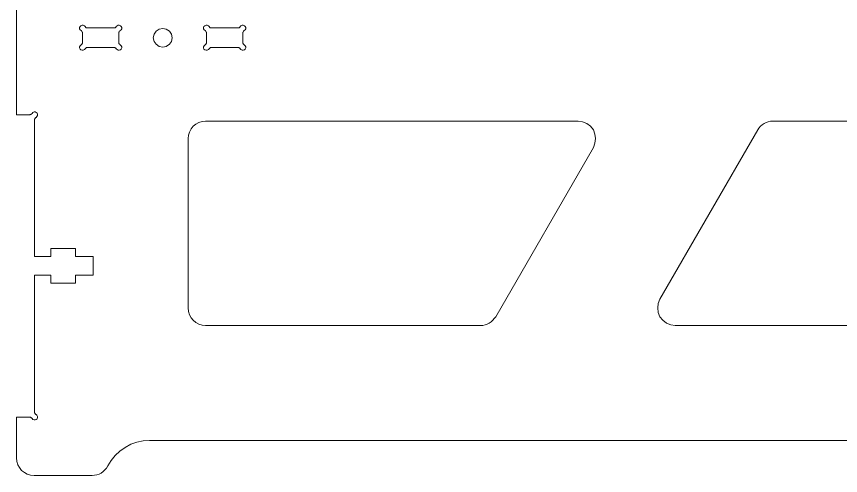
# Model space of a CAD drawing. Header units: inches. Extents: x 0 to 612, y 168 to 624.
# Drawn here: x 4.4 to 142.5, y 168 to 244.9 of the extents above; entities that cross this region are included whole.
import ezdxf

# ---------------------------------------------------------------- set-up
doc = ezdxf.new("R2010")
doc.units = ezdxf.units.IN
doc.header["$MEASUREMENT"] = 0
doc.layers.add('Capa 1', color=7, linetype='Continuous')

# ---------------------------------------------------------------- blocks, each defined once
blk = doc.blocks.new('block 1732')
at = {"layer": 'Capa 1', "color": 7, "lineweight": 9, "true_color": 0xffffff}
blk.add_lwpolyline([(4.37, 489.95), (4.37, 228.44)], dxfattribs=at)
blk = doc.blocks.new('block 1733')
at = {"layer": 'Capa 1', "color": 7, "lineweight": 9, "true_color": 0xffffff}
blk.add_lwpolyline([(4.37, 228.44), (6.55, 228.44)], dxfattribs=at)
blk = doc.blocks.new('block 1734')
at = {"layer": 'Capa 1', "color": 7, "lineweight": 9, "true_color": 0xffffff}
blk.add_lwpolyline([(6.55, 228.44), (6.62, 228.44), (6.69, 228.48), (6.76, 228.48), (6.79, 228.51), (6.86, 228.55), (6.9, 228.58), (6.97, 228.65), (7, 228.69)], dxfattribs=at)
blk = doc.blocks.new('block 1735')
at = {"layer": 'Capa 1', "color": 7, "lineweight": 9, "true_color": 0xffffff}
blk.add_lwpolyline([(7.66, 228.03), (7.8, 228.17), (7.9, 228.34), (7.9, 228.55), (7.83, 228.72), (7.69, 228.86), (7.49, 228.93), (7.31, 228.93), (7.1, 228.86), (7, 228.69)], dxfattribs=at)
blk = doc.blocks.new('block 1736')
at = {"layer": 'Capa 1', "color": 7, "lineweight": 9, "true_color": 0xffffff}
blk.add_lwpolyline([(7.66, 228.03), (7.59, 228), (7.55, 227.96), (7.52, 227.89), (7.49, 227.86), (7.45, 227.79), (7.42, 227.72), (7.42, 227.68), (7.42, 227.61)], dxfattribs=at)
blk = doc.blocks.new('block 1737')
at = {"layer": 'Capa 1', "color": 7, "lineweight": 9, "true_color": 0xffffff}
blk.add_lwpolyline([(7.42, 227.61), (7.42, 204.72)], dxfattribs=at)
blk = doc.blocks.new('block 1738')
at = {"layer": 'Capa 1', "color": 7, "lineweight": 9, "true_color": 0xffffff}
blk.add_lwpolyline([(7.42, 204.72), (10.15, 204.72)], dxfattribs=at)
blk = doc.blocks.new('block 1739')
at = {"layer": 'Capa 1', "color": 7, "lineweight": 9, "true_color": 0xffffff}
blk.add_lwpolyline([(10.15, 204.72), (10.15, 206.03)], dxfattribs=at)
blk = doc.blocks.new('block 1740')
at = {"layer": 'Capa 1', "color": 7, "lineweight": 9, "true_color": 0xffffff}
blk.add_lwpolyline([(10.15, 206.03), (14.27, 206.03)], dxfattribs=at)
blk = doc.blocks.new('block 1741')
at = {"layer": 'Capa 1', "color": 7, "lineweight": 9, "true_color": 0xffffff}
blk.add_lwpolyline([(14.27, 206.03), (14.27, 204.72)], dxfattribs=at)
blk = doc.blocks.new('block 1742')
at = {"layer": 'Capa 1', "color": 7, "lineweight": 9, "true_color": 0xffffff}
blk.add_lwpolyline([(14.27, 204.72), (17.21, 204.72)], dxfattribs=at)
blk = doc.blocks.new('block 1743')
at = {"layer": 'Capa 1', "color": 7, "lineweight": 9, "true_color": 0xffffff}
blk.add_lwpolyline([(17.21, 204.72), (17.21, 201.57)], dxfattribs=at)
blk = doc.blocks.new('block 1744')
at = {"layer": 'Capa 1', "color": 7, "lineweight": 9, "true_color": 0xffffff}
blk.add_lwpolyline([(17.21, 201.57), (14.27, 201.57)], dxfattribs=at)
blk = doc.blocks.new('block 1745')
at = {"layer": 'Capa 1', "color": 7, "lineweight": 9, "true_color": 0xffffff}
blk.add_lwpolyline([(14.27, 201.57), (14.27, 200.25)], dxfattribs=at)
blk = doc.blocks.new('block 1746')
at = {"layer": 'Capa 1', "color": 7, "lineweight": 9, "true_color": 0xffffff}
blk.add_lwpolyline([(14.27, 200.25), (10.15, 200.25)], dxfattribs=at)
blk = doc.blocks.new('block 1747')
at = {"layer": 'Capa 1', "color": 7, "lineweight": 9, "true_color": 0xffffff}
blk.add_lwpolyline([(10.15, 200.25), (10.15, 201.57)], dxfattribs=at)
blk = doc.blocks.new('block 1748')
at = {"layer": 'Capa 1', "color": 7, "lineweight": 9, "true_color": 0xffffff}
blk.add_lwpolyline([(10.15, 201.57), (7.42, 201.57)], dxfattribs=at)
blk = doc.blocks.new('block 1749')
at = {"layer": 'Capa 1', "color": 7, "lineweight": 9, "true_color": 0xffffff}
blk.add_lwpolyline([(7.42, 201.57), (7.42, 178.67)], dxfattribs=at)
blk = doc.blocks.new('block 1750')
at = {"layer": 'Capa 1', "color": 7, "lineweight": 9, "true_color": 0xffffff}
blk.add_lwpolyline([(7.42, 178.67), (7.42, 178.6), (7.42, 178.53), (7.45, 178.46), (7.49, 178.43), (7.52, 178.36), (7.55, 178.32), (7.59, 178.25), (7.66, 178.22)], dxfattribs=at)
blk = doc.blocks.new('block 1751')
at = {"layer": 'Capa 1', "color": 7, "lineweight": 9, "true_color": 0xffffff}
blk.add_lwpolyline([(7, 177.56), (7.1, 177.42), (7.31, 177.32), (7.49, 177.32), (7.69, 177.39), (7.83, 177.53), (7.9, 177.74), (7.9, 177.91), (7.8, 178.12), (7.66, 178.22)], dxfattribs=at)
blk = doc.blocks.new('block 1752')
at = {"layer": 'Capa 1', "color": 7, "lineweight": 9, "true_color": 0xffffff}
blk.add_lwpolyline([(7, 177.56), (6.97, 177.63), (6.9, 177.67), (6.86, 177.7), (6.79, 177.74), (6.76, 177.77), (6.69, 177.8), (6.62, 177.8), (6.55, 177.8)], dxfattribs=at)
blk = doc.blocks.new('block 1753')
at = {"layer": 'Capa 1', "color": 7, "lineweight": 9, "true_color": 0xffffff}
blk.add_lwpolyline([(6.55, 177.8), (4.37, 177.8)], dxfattribs=at)
blk = doc.blocks.new('block 1754')
at = {"layer": 'Capa 1', "color": 7, "lineweight": 9, "true_color": 0xffffff}
blk.add_lwpolyline([(4.37, 177.8), (4.37, 170.96)], dxfattribs=at)
blk = doc.blocks.new('block 1755')
at = {"layer": 'Capa 1', "color": 7, "lineweight": 9, "true_color": 0xffffff}
blk.add_lwpolyline([(4.37, 170.96), (4.44, 170.37), (4.58, 169.81), (4.86, 169.33), (5.24, 168.88), (5.69, 168.5), (6.17, 168.22), (6.72, 168.05), (7.31, 168.01)], dxfattribs=at)
blk = doc.blocks.new('block 1756')
at = {"layer": 'Capa 1', "color": 7, "lineweight": 9, "true_color": 0xffffff}
blk.add_lwpolyline([(7.31, 168.01), (17.07, 168.01)], dxfattribs=at)
blk = doc.blocks.new('block 1757')
at = {"layer": 'Capa 1', "color": 7, "lineweight": 9, "true_color": 0xffffff}
blk.add_lwpolyline([(17.07, 168.01), (17.48, 168.05), (17.86, 168.12), (18.24, 168.26), (18.59, 168.43), (18.93, 168.67), (19.21, 168.95), (19.49, 169.26), (19.7, 169.61)], dxfattribs=at)
blk = doc.blocks.new('block 1758')
at = {"layer": 'Capa 1', "color": 7, "lineweight": 9, "true_color": 0xffffff}
blk.add_lwpolyline([(26.68, 173.9), (25.61, 173.83), (24.54, 173.58), (23.54, 173.24), (22.57, 172.72), (21.7, 172.1), (20.91, 171.37), (20.25, 170.54), (19.7, 169.61)], dxfattribs=at)
blk = doc.blocks.new('block 1759')
at = {"layer": 'Capa 1', "color": 7, "lineweight": 9, "true_color": 0xffffff}
blk.add_lwpolyline([(26.68, 173.9), (304.31, 173.9)], dxfattribs=at)
blk = doc.blocks.new('block 1788')
at = {"layer": 'Capa 1', "color": 7, "lineweight": 9, "true_color": 0xffffff}
blk.add_lwpolyline([(30.45, 241.38), (30.35, 241.97), (30, 242.49), (29.48, 242.83), (28.9, 242.94), (28.27, 242.83), (27.79, 242.49), (27.44, 241.97), (27.31, 241.38), (27.44, 240.76), (27.79, 240.27), (28.27, 239.93), (28.9, 239.79), (29.48, 239.93), (30, 240.27), (30.35, 240.76), (30.45, 241.38)], dxfattribs=at)
blk = doc.blocks.new('block 1789')
at = {"layer": 'Capa 1', "color": 7, "lineweight": 9, "true_color": 0xffffff}
blk.add_lwpolyline([(41.9, 239.51), (41.87, 239.55), (41.8, 239.62), (41.76, 239.65), (41.7, 239.69), (41.66, 239.72), (41.59, 239.72), (41.52, 239.76), (41.45, 239.76)], dxfattribs=at)
blk = doc.blocks.new('block 1790')
at = {"layer": 'Capa 1', "color": 7, "lineweight": 9, "true_color": 0xffffff}
blk.add_lwpolyline([(41.45, 239.76), (37.09, 239.76)], dxfattribs=at)
blk = doc.blocks.new('block 1791')
at = {"layer": 'Capa 1', "color": 7, "lineweight": 9, "true_color": 0xffffff}
blk.add_lwpolyline([(37.09, 239.76), (37.03, 239.76), (36.96, 239.72), (36.89, 239.72), (36.85, 239.69), (36.78, 239.65), (36.75, 239.62), (36.71, 239.55), (36.65, 239.51)], dxfattribs=at)
blk = doc.blocks.new('block 1792')
at = {"layer": 'Capa 1', "color": 7, "lineweight": 9, "true_color": 0xffffff}
blk.add_lwpolyline([(35.99, 240.17), (35.85, 240.03), (35.75, 239.86), (35.75, 239.69), (35.81, 239.48), (35.95, 239.34), (36.16, 239.27), (36.33, 239.27), (36.54, 239.38), (36.65, 239.51)], dxfattribs=at)
blk = doc.blocks.new('block 1793')
at = {"layer": 'Capa 1', "color": 7, "lineweight": 9, "true_color": 0xffffff}
blk.add_lwpolyline([(35.99, 240.17), (36.06, 240.21), (36.09, 240.27), (36.13, 240.31), (36.16, 240.34), (36.2, 240.41), (36.23, 240.48), (36.23, 240.55), (36.23, 240.62)], dxfattribs=at)
blk = doc.blocks.new('block 1794')
at = {"layer": 'Capa 1', "color": 7, "lineweight": 9, "true_color": 0xffffff}
blk.add_lwpolyline([(36.23, 240.62), (36.23, 242.14)], dxfattribs=at)
blk = doc.blocks.new('block 1795')
at = {"layer": 'Capa 1', "color": 7, "lineweight": 9, "true_color": 0xffffff}
blk.add_lwpolyline([(36.23, 242.14), (36.23, 242.21), (36.23, 242.28), (36.2, 242.32), (36.16, 242.38), (36.13, 242.45), (36.09, 242.49), (36.06, 242.52), (35.99, 242.56)], dxfattribs=at)
blk = doc.blocks.new('block 1796')
at = {"layer": 'Capa 1', "color": 7, "lineweight": 9, "true_color": 0xffffff}
blk.add_lwpolyline([(36.65, 243.25), (36.54, 243.39), (36.33, 243.46), (36.16, 243.46), (35.95, 243.39), (35.81, 243.25), (35.75, 243.08), (35.75, 242.87), (35.85, 242.7), (35.99, 242.56)], dxfattribs=at)
blk = doc.blocks.new('block 1797')
at = {"layer": 'Capa 1', "color": 7, "lineweight": 9, "true_color": 0xffffff}
blk.add_lwpolyline([(36.65, 243.25), (36.71, 243.18), (36.75, 243.15), (36.78, 243.08), (36.85, 243.04), (36.89, 243.04), (36.96, 243.01), (37.03, 243.01), (37.09, 243.01)], dxfattribs=at)
blk = doc.blocks.new('block 1798')
at = {"layer": 'Capa 1', "color": 7, "lineweight": 9, "true_color": 0xffffff}
blk.add_lwpolyline([(37.09, 243.01), (41.45, 243.01)], dxfattribs=at)
blk = doc.blocks.new('block 1799')
at = {"layer": 'Capa 1', "color": 7, "lineweight": 9, "true_color": 0xffffff}
blk.add_lwpolyline([(41.45, 243.01), (41.52, 243.01), (41.59, 243.01), (41.66, 243.04), (41.7, 243.04), (41.76, 243.08), (41.8, 243.15), (41.87, 243.18), (41.9, 243.25)], dxfattribs=at)
blk = doc.blocks.new('block 1800')
at = {"layer": 'Capa 1', "color": 7, "lineweight": 9, "true_color": 0xffffff}
blk.add_lwpolyline([(42.56, 242.56), (42.7, 242.7), (42.8, 242.87), (42.8, 243.08), (42.73, 243.25), (42.59, 243.39), (42.39, 243.46), (42.21, 243.46), (42.01, 243.39), (41.9, 243.25)], dxfattribs=at)
blk = doc.blocks.new('block 1801')
at = {"layer": 'Capa 1', "color": 7, "lineweight": 9, "true_color": 0xffffff}
blk.add_lwpolyline([(42.56, 242.56), (42.49, 242.52), (42.46, 242.49), (42.42, 242.45), (42.39, 242.38), (42.35, 242.32), (42.32, 242.28), (42.32, 242.21), (42.32, 242.14)], dxfattribs=at)
blk = doc.blocks.new('block 1802')
at = {"layer": 'Capa 1', "color": 7, "lineweight": 9, "true_color": 0xffffff}
blk.add_lwpolyline([(42.32, 242.14), (42.32, 240.62)], dxfattribs=at)
blk = doc.blocks.new('block 1803')
at = {"layer": 'Capa 1', "color": 7, "lineweight": 9, "true_color": 0xffffff}
blk.add_lwpolyline([(42.32, 240.62), (42.32, 240.55), (42.32, 240.48), (42.35, 240.41), (42.39, 240.34), (42.42, 240.31), (42.46, 240.27), (42.49, 240.21), (42.56, 240.17)], dxfattribs=at)
blk = doc.blocks.new('block 1804')
at = {"layer": 'Capa 1', "color": 7, "lineweight": 9, "true_color": 0xffffff}
blk.add_lwpolyline([(41.9, 239.51), (42.01, 239.38), (42.21, 239.27), (42.39, 239.27), (42.59, 239.34), (42.73, 239.48), (42.8, 239.69), (42.8, 239.86), (42.7, 240.03), (42.56, 240.17)], dxfattribs=at)
blk = doc.blocks.new('block 1885')
at = {"layer": 'Capa 1', "color": 7, "lineweight": 9, "true_color": 0xffffff}
blk.add_lwpolyline([(82.17, 193.16), (82.55, 193.16), (82.93, 193.27), (83.27, 193.37), (83.62, 193.54), (83.96, 193.75), (84.24, 194.03), (84.48, 194.3), (84.73, 194.62)], dxfattribs=at)
blk = doc.blocks.new('block 1886')
at = {"layer": 'Capa 1', "color": 7, "lineweight": 9, "true_color": 0xffffff}
blk.add_lwpolyline([(36.09, 193.16), (82.17, 193.16)], dxfattribs=at)
blk = doc.blocks.new('block 1887')
at = {"layer": 'Capa 1', "color": 7, "lineweight": 9, "true_color": 0xffffff}
blk.add_lwpolyline([(33.15, 196.1), (33.19, 195.51), (33.36, 194.96), (33.64, 194.44), (33.98, 194.03), (34.43, 193.65), (34.95, 193.37), (35.5, 193.2), (36.09, 193.16)], dxfattribs=at)
blk = doc.blocks.new('block 1888')
at = {"layer": 'Capa 1', "color": 7, "lineweight": 9, "true_color": 0xffffff}
blk.add_lwpolyline([(33.15, 196.1), (33.15, 224.47)], dxfattribs=at)
blk = doc.blocks.new('block 1889')
at = {"layer": 'Capa 1', "color": 7, "lineweight": 9, "true_color": 0xffffff}
blk.add_lwpolyline([(36.09, 227.41), (35.5, 227.34), (34.95, 227.16), (34.43, 226.89), (33.98, 226.54), (33.64, 226.09), (33.36, 225.57), (33.19, 225.02), (33.15, 224.47)], dxfattribs=at)
blk = doc.blocks.new('block 1890')
at = {"layer": 'Capa 1', "color": 7, "lineweight": 9, "true_color": 0xffffff}
blk.add_lwpolyline([(98.53, 227.41), (36.09, 227.41)], dxfattribs=at)
blk = doc.blocks.new('block 1891')
at = {"layer": 'Capa 1', "color": 7, "lineweight": 9, "true_color": 0xffffff}
blk.add_lwpolyline([(101.09, 222.98), (101.36, 223.71), (101.47, 224.47), (101.36, 225.23), (101.09, 225.92), (100.6, 226.54), (100.01, 226.99), (99.29, 227.3), (98.53, 227.41)], dxfattribs=at)
blk = doc.blocks.new('block 1892')
at = {"layer": 'Capa 1', "color": 7, "lineweight": 9, "true_color": 0xffffff}
blk.add_lwpolyline([(84.73, 194.62), (101.09, 222.98)], dxfattribs=at)
blk = doc.blocks.new('block 2000')
at = {"layer": 'Capa 1', "color": 7, "lineweight": 9, "true_color": 0xffffff}
blk.add_lwpolyline([(180.23, 193.16), (114.82, 193.16)], dxfattribs=at)
blk = doc.blocks.new('block 2001')
at = {"layer": 'Capa 1', "color": 7, "lineweight": 9, "true_color": 0xffffff}
blk.add_lwpolyline([(112.26, 197.56), (111.98, 196.86), (111.88, 196.1), (111.98, 195.34), (112.26, 194.62), (112.74, 194.03), (113.33, 193.54), (114.06, 193.27), (114.82, 193.16)], dxfattribs=at)
blk = doc.blocks.new('block 2002')
at = {"layer": 'Capa 1', "color": 7, "lineweight": 9, "true_color": 0xffffff}
blk.add_lwpolyline([(112.26, 197.56), (128.66, 225.92)], dxfattribs=at)
blk = doc.blocks.new('block 2003')
at = {"layer": 'Capa 1', "color": 7, "lineweight": 9, "true_color": 0xffffff}
blk.add_lwpolyline([(131.18, 227.41), (130.8, 227.37), (130.42, 227.3), (130.07, 227.16), (129.73, 226.99), (129.38, 226.78), (129.1, 226.54), (128.86, 226.23), (128.66, 225.92)], dxfattribs=at)
blk = doc.blocks.new('block 2004')
at = {"layer": 'Capa 1', "color": 7, "lineweight": 9, "true_color": 0xffffff}
blk.add_lwpolyline([(196.59, 227.41), (131.18, 227.41)], dxfattribs=at)
blk = doc.blocks.new('block 2221')
at = {"layer": 'Capa 1', "color": 7, "lineweight": 9, "true_color": 0xffffff}
blk.add_lwpolyline([(21.11, 239.51), (21.08, 239.55), (21.01, 239.62), (20.98, 239.65), (20.94, 239.69), (20.87, 239.72), (20.8, 239.72), (20.73, 239.76), (20.66, 239.76)], dxfattribs=at)
blk = doc.blocks.new('block 2222')
at = {"layer": 'Capa 1', "color": 7, "lineweight": 9, "true_color": 0xffffff}
blk.add_lwpolyline([(20.66, 239.76), (16.31, 239.76)], dxfattribs=at)
blk = doc.blocks.new('block 2223')
at = {"layer": 'Capa 1', "color": 7, "lineweight": 9, "true_color": 0xffffff}
blk.add_lwpolyline([(16.31, 239.76), (16.24, 239.76), (16.17, 239.72), (16.1, 239.72), (16.06, 239.69), (15.99, 239.65), (15.96, 239.62), (15.93, 239.55), (15.89, 239.51)], dxfattribs=at)
blk = doc.blocks.new('block 2224')
at = {"layer": 'Capa 1', "color": 7, "lineweight": 9, "true_color": 0xffffff}
blk.add_lwpolyline([(15.2, 240.17), (15.06, 240.03), (14.96, 239.86), (14.96, 239.69), (15.03, 239.48), (15.16, 239.34), (15.37, 239.27), (15.58, 239.27), (15.75, 239.38), (15.89, 239.51)], dxfattribs=at)
blk = doc.blocks.new('block 2225')
at = {"layer": 'Capa 1', "color": 7, "lineweight": 9, "true_color": 0xffffff}
blk.add_lwpolyline([(15.2, 240.17), (15.27, 240.21), (15.3, 240.27), (15.34, 240.31), (15.37, 240.34), (15.41, 240.41), (15.44, 240.48), (15.44, 240.55), (15.44, 240.62)], dxfattribs=at)
blk = doc.blocks.new('block 2226')
at = {"layer": 'Capa 1', "color": 7, "lineweight": 9, "true_color": 0xffffff}
blk.add_lwpolyline([(15.44, 240.62), (15.44, 242.14)], dxfattribs=at)
blk = doc.blocks.new('block 2227')
at = {"layer": 'Capa 1', "color": 7, "lineweight": 9, "true_color": 0xffffff}
blk.add_lwpolyline([(15.44, 242.14), (15.44, 242.21), (15.44, 242.28), (15.41, 242.32), (15.37, 242.38), (15.34, 242.45), (15.3, 242.49), (15.27, 242.52), (15.2, 242.56)], dxfattribs=at)
blk = doc.blocks.new('block 2228')
at = {"layer": 'Capa 1', "color": 7, "lineweight": 9, "true_color": 0xffffff}
blk.add_lwpolyline([(15.89, 243.25), (15.75, 243.39), (15.58, 243.46), (15.37, 243.46), (15.16, 243.39), (15.03, 243.25), (14.96, 243.08), (14.96, 242.87), (15.06, 242.7), (15.2, 242.56)], dxfattribs=at)
blk = doc.blocks.new('block 2229')
at = {"layer": 'Capa 1', "color": 7, "lineweight": 9, "true_color": 0xffffff}
blk.add_lwpolyline([(15.89, 243.25), (15.93, 243.18), (15.96, 243.15), (15.99, 243.08), (16.06, 243.04), (16.1, 243.04), (16.17, 243.01), (16.24, 243.01), (16.31, 243.01)], dxfattribs=at)
blk = doc.blocks.new('block 2230')
at = {"layer": 'Capa 1', "color": 7, "lineweight": 9, "true_color": 0xffffff}
blk.add_lwpolyline([(16.31, 243.01), (20.66, 243.01)], dxfattribs=at)
blk = doc.blocks.new('block 2231')
at = {"layer": 'Capa 1', "color": 7, "lineweight": 9, "true_color": 0xffffff}
blk.add_lwpolyline([(20.66, 243.01), (20.73, 243.01), (20.8, 243.01), (20.87, 243.04), (20.94, 243.04), (20.98, 243.08), (21.01, 243.15), (21.08, 243.18), (21.11, 243.25)], dxfattribs=at)
blk = doc.blocks.new('block 2232')
at = {"layer": 'Capa 1', "color": 7, "lineweight": 9, "true_color": 0xffffff}
blk.add_lwpolyline([(21.77, 242.56), (21.91, 242.7), (22.01, 242.87), (22.01, 243.08), (21.94, 243.25), (21.81, 243.39), (21.6, 243.46), (21.43, 243.46), (21.25, 243.39), (21.11, 243.25)], dxfattribs=at)
blk = doc.blocks.new('block 2233')
at = {"layer": 'Capa 1', "color": 7, "lineweight": 9, "true_color": 0xffffff}
blk.add_lwpolyline([(21.77, 242.56), (21.74, 242.52), (21.67, 242.49), (21.63, 242.45), (21.6, 242.38), (21.56, 242.32), (21.53, 242.28), (21.53, 242.21), (21.53, 242.14)], dxfattribs=at)
blk = doc.blocks.new('block 2234')
at = {"layer": 'Capa 1', "color": 7, "lineweight": 9, "true_color": 0xffffff}
blk.add_lwpolyline([(21.53, 242.14), (21.53, 240.62)], dxfattribs=at)
blk = doc.blocks.new('block 2235')
at = {"layer": 'Capa 1', "color": 7, "lineweight": 9, "true_color": 0xffffff}
blk.add_lwpolyline([(21.53, 240.62), (21.53, 240.55), (21.53, 240.48), (21.56, 240.41), (21.6, 240.34), (21.63, 240.31), (21.67, 240.27), (21.74, 240.21), (21.77, 240.17)], dxfattribs=at)
blk = doc.blocks.new('block 2236')
at = {"layer": 'Capa 1', "color": 7, "lineweight": 9, "true_color": 0xffffff}
blk.add_lwpolyline([(21.11, 239.51), (21.25, 239.38), (21.43, 239.27), (21.6, 239.27), (21.81, 239.34), (21.94, 239.48), (22.01, 239.69), (22.01, 239.86), (21.91, 240.03), (21.77, 240.17)], dxfattribs=at)

msp = doc.modelspace()

# ---------------------------------------------------------------- block references
at = {"layer": 'Capa 1'}
for name in ['block 1732', 'block 2228', 'block 2229', 'block 2231', 'block 2232', 'block 1796', 'block 1797', 'block 1799', 'block 1800', 'block 2227', 'block 2226', 'block 2230', 'block 2233', 'block 2234', 'block 1788', 'block 1795', 'block 1794', 'block 1798', 'block 1801', 'block 1802', 'block 2225', 'block 2235', 'block 1793', 'block 1803', 'block 2224', 'block 2223', 'block 2222', 'block 2221', 'block 2236', 'block 1792', 'block 1791', 'block 1790', 'block 1789', 'block 1804', 'block 1733', 'block 1734', 'block 1735', 'block 1736', 'block 1737', 'block 1889', 'block 1890', 'block 1891', 'block 2003', 'block 2004', 'block 2002', 'block 1888', 'block 1892', 'block 1739', 'block 1740', 'block 1741', 'block 1738', 'block 1742', 'block 1743', 'block 1748', 'block 1749', 'block 1747', 'block 1744', 'block 1745', 'block 1746', 'block 2001', 'block 1887', 'block 1885', 'block 1886', 'block 2000', 'block 1750', 'block 1753', 'block 1754', 'block 1752', 'block 1751', 'block 1758', 'block 1759', 'block 1755', 'block 1757', 'block 1756']:
    msp.add_blockref(name, (0, 0), dxfattribs=at)

doc.saveas('drawing.dxf')
